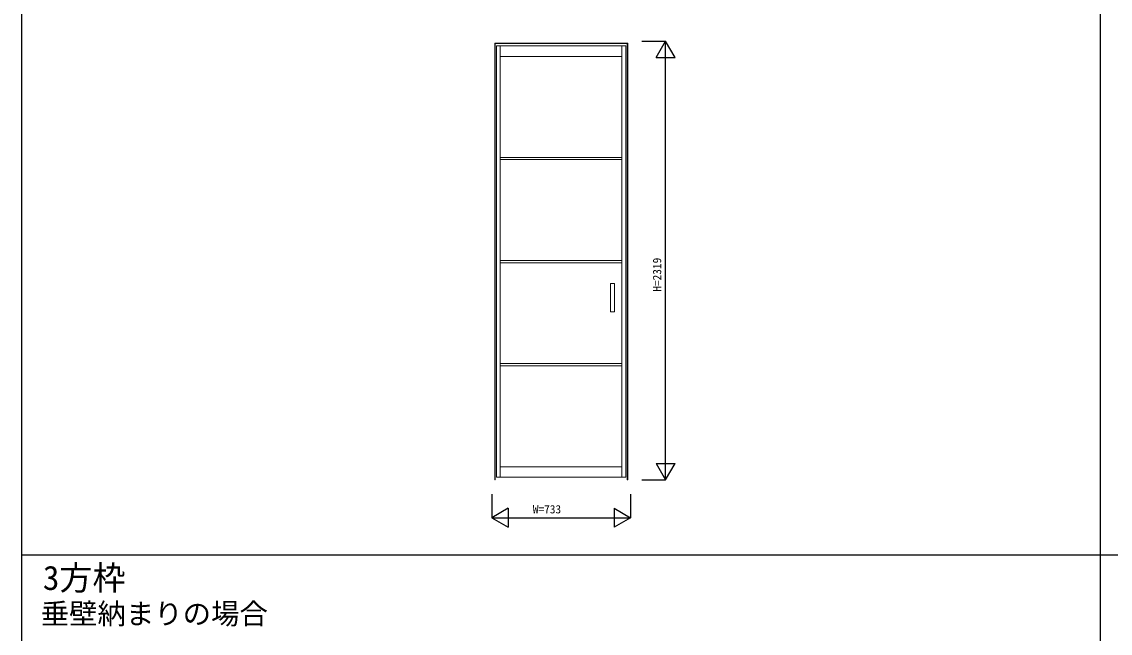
# Model space of a CAD drawing. Units: millimetres, scale not verified. Extents: x -14341 to 14340, y -10000 to 10000.
# Drawn here: x -14341 to -8590, y -6914 to -3682 of the extents above; entities that cross this region are included whole.
import ezdxf
from ezdxf.enums import TextEntityAlignment as Align

# ---------------------------------------------------------------- set-up
doc = ezdxf.new("R2010")
doc.units = ezdxf.units.MM
doc.header["$LTSCALE"] = 50
for name, color, linetype in [('0-0_0', 7, 'Continuous'), ('0-4_YKK_F1', 7, 'Continuous'), ('0-5_YKK_N1', 2, 'Continuous')]:
    doc.layers.add(name, color=color, linetype=linetype)
doc.layers.add('0-1_YKK_A1', color=4, linetype='Continuous', lineweight=18)
doc.styles.add('ＭＳ ゴシック', font='')
doc.styles.get('ＭＳ ゴシック').set_extended_font_data('MS Gothic')

msp = doc.modelspace()

# ---------------------------------------------------------------- linework, layer by layer
at = {"layer": '0-1_YKK_A1'}
for p, q in [((-11842.4, -3795.45), (-11139.4, -3795.45)), ((-11842.4, -3795.45), (-11842.4, -6103.95)), ((-11839.9, -3795.45), (-11839.9, -6103.95)), ((-11839.9, -3797.95), (-11141.9, -3797.95)), ((-11832.9, -3809.95), (-11149.9, -3809.95)), ((-11832.9, -3809.95), (-11832.9, -6089.95)), ((-11812.9, -3809.95), (-11812.9, -6089.95)), ((-11169.9, -3809.95), (-11169.9, -6089.95)), ((-11149.9, -3809.95), (-11149.9, -6089.95)), ((-11141.9, -3795.45), (-11141.9, -6103.95)), ((-11139.4, -3795.45), (-11139.4, -6103.95)), ((-11812.9, -3865.95), (-11169.9, -3865.95)), ((-11812.9, -4398.87), (-11169.9, -4398.87)), ((-11812.9, -4410.87), (-11169.9, -4410.87)), ((-11812.9, -4943.95), (-11169.9, -4943.95)), ((-11812.9, -4955.95), (-11169.9, -4955.95)), ((-11230.5, -5064.95), (-11230.5, -5214.95)), ((-11230.5, -5064.95), (-11209.5, -5064.95)), ((-11209.5, -5064.95), (-11209.5, -5214.95)), ((-11230.5, -5214.95), (-11209.5, -5214.95)), ((-11812.9, -5489.02), (-11169.9, -5489.02)), ((-11812.9, -5501.02), (-11169.9, -5501.02)), ((-11812.9, -6033.95), (-11169.9, -6033.95)), ((-11832.9, -6089.95), (-11149.9, -6089.95)), ((-11839.9, -6103.95), (-11842.4, -6103.95)), ((-11141.9, -6103.95), (-11139.4, -6103.95))]:
    msp.add_line(p, q, dxfattribs=at)
at = {"layer": '0-4_YKK_F1'}
for p, q in [((-14340.9, -9999.7), (-14340.9, 10000.3)), ((-8640.9, -9999.7), (-8640.9, 9500.3)), ((-14340.9, -6499.7), (14159.1, -6499.7))]:
    msp.add_line(p, q, dxfattribs=at)
at = {"layer": '0-5_YKK_N1'}
for p, q in [((-11064.4, -3784.95), (-10939.4, -3784.95)), ((-10989.4, -3871.55), (-10939.4, -3784.95)), ((-10939.4, -6103.95), (-10939.4, -3784.95)), ((-10989.4, -6017.35), (-10889.4, -6017.35)), ((-11064.4, -6103.95), (-10939.4, -6103.95)), ((-11857.4, -6178.95), (-11857.4, -6303.95)), ((-11124.4, -6178.95), (-11124.4, -6303.95)), ((-11770.8, -6253.95), (-11857.4, -6303.95)), ((-11770.8, -6253.95), (-11770.8, -6353.95)), ((-11211, -6253.95), (-11211, -6353.95)), ((-11211, -6253.95), (-11124.4, -6303.95)), ((-11857.4, -6303.95), (-11770.8, -6353.95)), ((-11857.4, -6303.95), (-11124.4, -6303.95)), ((-11124.4, -6303.95), (-11211, -6353.95))]:
    msp.add_line(p, q, dxfattribs=at)
for points in [[(-10989.4, -3871.55), (-10889.4, -3871.55), (-10939.4, -3784.95)], [(-10989.4, -6017.35), (-10939.4, -6103.95), (-10889.4, -6017.35)]]:
    msp.add_lwpolyline(points, dxfattribs=at)

# ---------------------------------------------------------------- texts
at = {"layer": '0-0_0', "style": 'ＭＳ ゴシック'}
for s, height, p in [('3方枠', 128.3, (-14229.35, -6723.98)), ('垂壁納まりの場合', 110, (-14241.02, -6898.98))]:
    msp.add_text(s, height=height, dxfattribs=at).set_placement(p, align=Align.BOTTOM_LEFT)
at = {"layer": '0-5_YKK_N1', "style": 'ＭＳ ゴシック'}
msp.add_text('H=2319', height=43.99, rotation=90, dxfattribs=at).set_placement((-10949.4, -5109.05), align=Align.BOTTOM_LEFT)
msp.add_text('W=733', height=43.99, dxfattribs=at).set_placement((-11640.9, -6293.95), align=Align.BOTTOM_LEFT)

doc.saveas('drawing.dxf')
